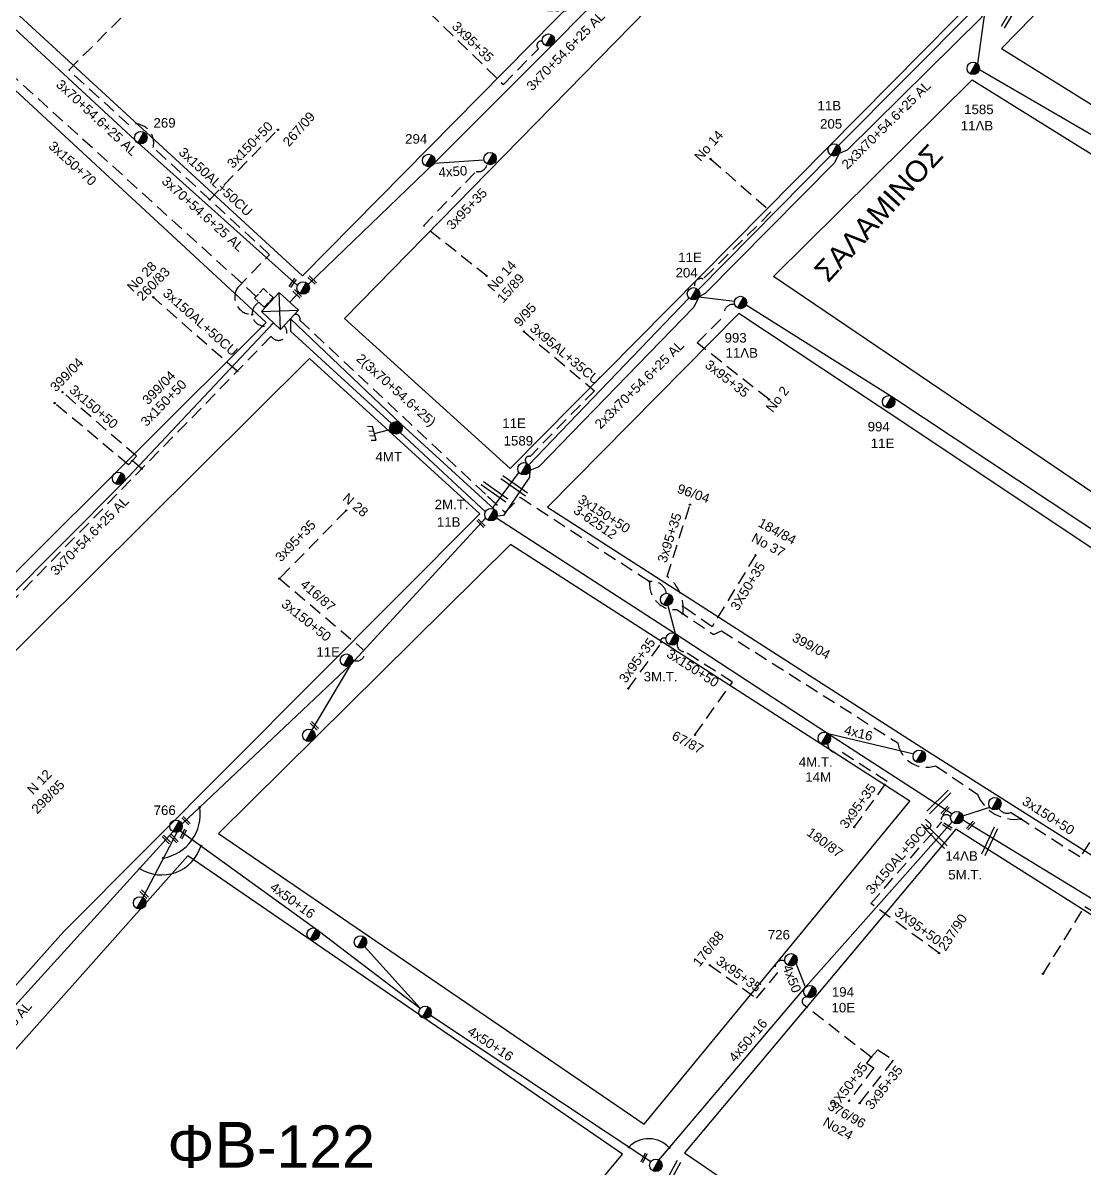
# Model space of a CAD drawing. Header units: millimetres. Extents: x 1138 to 9186, y 1584 to 2927.
# Drawn here: x 7524.4 to 7725.7, y 2196.5 to 2413.7 of the extents above; entities that cross this region are included whole.
import ezdxf
from ezdxf.enums import TextEntityAlignment as Align

# ---------------------------------------------------------------- set-up
doc = ezdxf.new("R2010")
doc.units = ezdxf.units.MM
doc.linetypes.add('DASHED', pattern=[19.05, 12.7, -6.35])
for name, color, linetype, lineweight in [('3x150+50', 7, 'Continuous', 30), ('3x150+50 XLPE', 7, 'SYN_LINE', 30), ('3x150+70', 7, 'Continuous', 30), ('3x150AL+50CU', 7, 'Continuous', 30), ('3X50+35', 7, 'Continuous', 30), ('3x70+54.6+25 AL', 7, 'SYN_LINE', 30), ('3x95+35', 7, 'Continuous', 30), ('3X95+50', 7, 'Continuous', 30), ('3x95AL+35CU', 7, 'Continuous', 30), ('4x16', 7, 'Continuous', 30), ('4x50', 7, 'Continuous', 30), ('4x50+16', 7, 'Continuous', 30), ('4x50+16AL', 7, 'Continuous', 30), ('Pillar Υποσταθμού', 7, 'SYN_LINE', 30), ('Υπόβαθρο ΔΕΗ', 7, 'Continuous', 30)]:
    doc.layers.add(name, color=color, linetype=linetype, lineweight=lineweight)
for name, color, linetype in [('TEXT ΚΑΛΩΔΙΩΝ', 7, 'Continuous'), ('Άγνωστα', 7, 'Continuous'), ('ΑΓΝΩΣΤΟ ΕΝΑΕΡΙΟ ΚΑΛΩΔΙΟ', 7, 'Continuous'), ('ΑΓΝΩΣΤΟ ΥΠΟΓΕΙΟ ΚΑΛΩΔΙΟ', 7, 'DASHED'), ('Γείωση', 7, 'Continuous'), ('Μηχανική τομή', 7, 'Continuous'), ('Περίπτερο', 7, 'Continuous'), ('Πλεκτός Στύλος', 7, 'Continuous'), ('Στύλος Ξύλινος', 7, 'Continuous'), ('Στύλος Ξύλινος @ 1', 7, 'Continuous'), ('Στύλος ΦΜ', 7, 'Continuous'), ('Στύλος ΦΜ @ 1', 7, 'Continuous'), ('Συνδέσεις', 7, 'Continuous'), ('Τομή', 7, 'Continuous')]:
    doc.layers.add(name, color=color, linetype=linetype)
doc.styles.add('arial', font='arial.ttf')
doc.styles.get("Standard").update_dxf_attribs({"font": 'arial.ttf'})
doc.linetypes.add('SYN_LINE', pattern='A,0.5,-0.0001,["/\\/\\/\\/",Standard,S=0.1,R=0,X=0,Y=-0.05],-0.25', length=0.7501)

# ---------------------------------------------------------------- blocks, each defined once
blk = doc.blocks.new('ΥΠΑΡΧΩΝ ΤΣΙΜΕΝΤΕΝΙΟΣ ΣΤΥΛΟΣ')
at = {"layer": 'Στύλος ΦΜ'}
blk.add_hatch(color=7, dxfattribs=at).paths.add_polyline_path([(-1.29, -2.28, 0.574793), (2.62, 0, 0.268822), (1.3, 2.27)])
at = {"layer": 'Στύλος ΦΜ', "color": 7}
blk.add_line((-1.29, -2.28), (1.3, 2.27), dxfattribs=at)
blk.add_circle((0, 0), 2.62, dxfattribs=at)
at = {"layer": 'Στύλος ΦΜ', "flags": 4}
for tag, p in [('ΑΡΙΘΜΟΣ', (-4.68, 8.05)), ('ΤΥΠΟΣ', (-4.91, 3.03))]:
    blk.add_attdef(tag, p, '', height=4, dxfattribs=at)
blk = doc.blocks.new('ΥΠΑΡΧΩΝ ΞΥΛΙΝΟΣ ΣΤΥΛΟΣ')
at = {"layer": 'Στύλος Ξύλινος'}
h = blk.add_hatch(color=7, dxfattribs=at)
h.paths.add_polyline_path([(-2.62, 0, 0.270008), (-1.29, -2.28), (1.3, 2.27, 0.576266)])
h.paths.add_polyline_path([(-1.29, -2.28, 0.574793), (2.62, 0, 0.268822), (1.3, 2.27)])
at = {"layer": 'Στύλος Ξύλινος', "color": 7}
blk.add_line((-1.29, -2.28), (1.3, 2.27), dxfattribs=at)
blk.add_circle((0, 0), 2.62, dxfattribs=at)
at = {"layer": 'Στύλος Ξύλινος', "flags": 4}
for tag, p in [('ΑΡΙΘΜΟΣ', (-4.91, 8.6)), ('ΤΥΠΟΣ', (-4.85, 3.39))]:
    blk.add_attdef(tag, p, '', height=4, dxfattribs=at)
blk = doc.blocks.new('ΓΕΙΩΣΗ')
at = {"layer": 'Γείωση', "ltscale": 40}
for p, q in [((-2.34, 11.45), (-3, 9.45)), ((-0.34, 11.45), (-1, 9.45)), ((1.66, 11.45), (1, 9.45)), ((3.66, 11.45), (3, 9.45)), ((0, 9.45), (0, 0))]:
    blk.add_line(p, q, dxfattribs=at)
blk.add_lwpolyline([(-3, 9.45), (3, 9.45)], dxfattribs=at)
blk = doc.blocks.new('ΤΟΜΗ')
at = {"layer": 'Τομή', "ltscale": 40}
for p, q in [((-5.68, 0), (17.06, 0)), ((-5.68, -2.77), (17.06, -2.77))]:
    blk.add_line(p, q, dxfattribs=at)
blk = doc.blocks.new('PILLAR YPOSTATHMOU')
at = {"layer": 'Περίπτερο', "ltscale": 40}
for points in [[(540.43, 2525.12), (540.43, 2526.01), (541.51, 2526.01)], [(541.59, 2523.53), (540.43, 2523.53), (540.43, 2524.86)], [(541.82, 2526.01), (542.91, 2526.01), (542.91, 2524.95)], [(542.91, 2524.59), (542.91, 2523.53), (541.92, 2523.53)]]:
    blk.add_lwpolyline(points, dxfattribs=at)
blk = doc.blocks.new('STYLOS PLEKTOS')
at = {"layer": 'Πλεκτός Στύλος', "ltscale": 40}
blk.add_lwpolyline([(731.77, 1613.62), (736.74, 1613.62), (736.74, 1608.66), (731.77, 1608.66)], close=True, dxfattribs=at)
blk.add_lwpolyline([(731.77, 1613.62), (736.74, 1608.66), (731.77, 1608.66), (736.74, 1613.62)], dxfattribs=at)
blk = doc.blocks.new('_ΣΥΝΔΕΣΗ')
at = {"layer": 'Συνδέσεις', "linetype": 'SYN_LINE', "ltscale": 40}
blk.add_hatch(color=256, dxfattribs=at).paths.add_polyline_path([(0.5, -0.01, 1), (-0.5, -0.01, 1)])
at = {"layer": 'Συνδέσεις'}
blk.add_circle((0, -0.01), 0.5, dxfattribs=at)
blk = doc.blocks.new('ΜΗΧΑΝΙΚΗ ΤΟΜΗ')
at = {"layer": 'Μηχανική τομή', "ltscale": 40}
for p, q in [((-1.89, 0.78), (5.69, 0.78)), ((-1.89, -0.77), (5.69, -0.77))]:
    blk.add_line(p, q, dxfattribs=at)

msp = doc.modelspace()

# ---------------------------------------------------------------- linework, layer by layer
at = {"layer": '3x150+50', "color": 5, "linetype": 'DASHED', "lineweight": -3, "ltscale": 0.2}
msp.add_lwpolyline([(7559.84, 2380.18), (7572.79, 2393.41)], dxfattribs=at)
at = {"layer": '3x150+50', "color": 6, "linetype": 'DASHED', "lineweight": -3, "ltscale": 0.2}
for points in [[(7575.87, 2358.35, -0.604893), (7576.95, 2357.3), (7612.55, 2323.91, 0.006906), (7615.86, 2320.89), (7618.7, 2323.69), (7643.31, 2307.7, -0.414377), (7646.46, 2305.5, 15.734028)], [(7651.88, 2278.64), (7658.99, 2288.65), (7649.95, 2294.44, -0.538912), (7648.58, 2296.25, 15.799839)], [(7733.19, 2267.62), (7724.87, 2255.48), (7713.64, 2262.69), (7711.76, 2263.9, -0.357985), (7709.5, 2264.67, 84.278791)]]:
    msp.add_lwpolyline(points, format="xyb", dxfattribs=at)
at = {"layer": '3x150+50', "color": 2, "linetype": 'DASHED', "lineweight": -3, "ltscale": 0.2}
msp.add_lwpolyline([(7573.93, 2356.25, -1.166311), (7571.52, 2354.23), (7500.05, 2281.13), (7483.74, 2265.77)], format="xyb", dxfattribs=at)
for points in [[(7544.46, 2329.84), (7530.43, 2341.56)], [(7545.98, 2331.47), (7531.92, 2343.63)], [(7544.46, 2329.84), (7545.98, 2331.47)], [(7546.94, 2329.09), (7545.18, 2330.61)]]:
    msp.add_lwpolyline(points, dxfattribs=at)
at = {"layer": '3x150+50', "color": 173, "linetype": 'DASHED', "lineweight": -3, "ltscale": 0.2}
msp.add_lwpolyline([(7717.9, 2233.32), (7725.86, 2246.09), (7729.04, 2244.17, 0.634525), (7733.78, 2240.81, -1.881051)], format="xyb", dxfattribs=at)
at = {"layer": '3x150+50', "color": 5, "linetype": 'DASHED', "lineweight": -3, "ltscale": 0.2}
msp.add_lwpolyline([(7685.29, 2217.53), (7672.53, 2227.41, -0.733295), (7673.09, 2228.92, 4.698932)], format="xyb", dxfattribs=at)
at = {"layer": '3x150+50 XLPE', "color": 133, "linetype": 'DASHED', "lineweight": -3, "ltscale": 0.2}
msp.add_lwpolyline([(7573.07, 2308.28), (7588.83, 2294.92, -0.890709), (7586.95, 2292.93, -127.21144)], format="xyb", dxfattribs=at)
at = {"layer": '3x150+50 XLPE', "color": 6, "linetype": 'DASHED', "lineweight": -3, "ltscale": 0.2}
msp.add_lwpolyline([(7643.31, 2307.7, 0.470907), (7648.43, 2302.4), (7655.4, 2297.69), (7656.89, 2298.38), (7690.36, 2277.13, 0.462281), (7697.53, 2272.78), (7705.47, 2267.36, 0.344706), (7713.64, 2262.69, 0.229457)], format="xyb", dxfattribs=at)
at = {"layer": '3x150+70', "color": 30, "linetype": 'DASHED', "lineweight": -3, "ltscale": 0.2}
msp.add_lwpolyline([(7568.68, 2361.8), (7511.12, 2413.98, 0.289191), (7510.27, 2416.06, -13.304663)], format="xyb", dxfattribs=at)
at = {"layer": '3x150AL+50CU', "color": 5, "linetype": 'DASHED', "lineweight": -3, "ltscale": 0.2}
for points in [[(7567.9, 2358.4, -0.605355), (7565.14, 2363.45), (7571.19, 2369.71), (7549.12, 2390.07, 0.588379), (7544.49, 2394.34), (7533.11, 2404.72), (7544.25, 2415.86)], [(7571.93, 2356.8, -1.155654), (7569.21, 2360.67, -18.405382)]]:
    msp.add_lwpolyline(points, format="xyb", dxfattribs=at)
at = {"layer": '3x150AL+50CU', "color": 2, "linetype": 'DASHED', "lineweight": -3, "ltscale": 0.2}
msp.add_lwpolyline([(7565.04, 2347.61), (7549.14, 2361.64)], dxfattribs=at)
at = {"layer": '3x150AL+50CU', "color": 6, "linetype": 'DASHED', "lineweight": -3, "ltscale": 0.2}
msp.add_lwpolyline([(7685.27, 2246.63), (7698.69, 2262.11, -0.989424), (7700.38, 2263, -14.858723)], format="xyb", dxfattribs=at)
at = {"layer": '3X50+35', "color": 6, "linetype": 'DASHED', "lineweight": -3, "ltscale": 0.2}
msp.add_lwpolyline([(7663.36, 2312.72), (7655.14, 2299.15), (7649.63, 2302.99)], dxfattribs=at)
at = {"layer": '3X50+35', "color": 6, "linetype": 'Continuous', "lineweight": -3, "ltscale": 0.2}
msp.add_lwpolyline([(7646.72, 2303.17), (7648.14, 2297.85)], dxfattribs=at)
at = {"layer": '3X50+35', "color": 5, "linetype": 'DASHED', "lineweight": -3, "ltscale": 0.2}
msp.add_lwpolyline([(7685.29, 2217.53), (7684.4, 2216.36), (7685.81, 2215.51), (7681.09, 2209.23)], dxfattribs=at)
at = {"layer": '3x70+54.6+25 AL', "color": 1, "linetype": 'SYN_LINE', "lineweight": -3, "ltscale": 15}
for points in [[(7578.54, 2364.07), (7602.44, 2387.06), (7624.97, 2409.65), (7649.26, 2434.25), (7673.53, 2458.83), (7694.32, 2481.62)], [(7576.49, 2363.84), (7545.71, 2391.43), (7515.09, 2419.78)], [(7575.02, 2360.71), (7576.77, 2362.53)]]:
    msp.add_lwpolyline(points, dxfattribs=at)
at = {"layer": '3x70+54.6+25 AL', "color": 30, "linetype": 'SYN_LINE', "lineweight": -3, "ltscale": 15}
msp.add_lwpolyline([(7725.84, 2436.95), (7726.37, 2435.42), (7708.6, 2417.33), (7707.04, 2416.64), (7706.24, 2414.71), (7680.76, 2389.55), (7679.23, 2388.9), (7678.29, 2387.06), (7653.81, 2362.33), (7652.61, 2361.7), (7651.66, 2359.78), (7622.26, 2329.45), (7620.57, 2328.75)], dxfattribs=at)
at = {"layer": '3x70+54.6+25 AL', "color": 27, "linetype": 'SYN_LINE', "lineweight": -3, "ltscale": 15}
for points in [[(7704.92, 2416.34), (7679.08, 2390.45)], [(7677.7, 2388.56), (7652.51, 2363.05)], [(7650.74, 2361.49), (7620.38, 2329.84)]]:
    msp.add_lwpolyline(points, dxfattribs=at)
at = {"layer": '3x70+54.6+25 AL', "color": 85, "linetype": 'SYN_LINE', "lineweight": -3, "ltscale": 10}
msp.add_lwpolyline([(7706.95, 2416.41), (7705.47, 2405.91)], dxfattribs=at)
at = {"layer": '3x70+54.6+25 AL', "color": 85, "linetype": 'SYN_LINE', "lineweight": -3, "ltscale": 15}
msp.add_lwpolyline([(7705.82, 2404.82), (7735.24, 2387.74), (7765.76, 2368.31), (7780.28, 2359.1), (7795.32, 2349.1)], dxfattribs=at)
at = {"layer": '3x70+54.6+25 AL', "color": 27, "linetype": 'SYN_LINE', "lineweight": -3, "ltscale": 7}
msp.add_lwpolyline([(7652.61, 2361.7), (7659.39, 2360.91)], dxfattribs=at)
at = {"layer": '3x70+54.6+25 AL', "color": 5, "linetype": 'SYN_LINE', "lineweight": -3, "ltscale": 15}
for points in [[(7571.93, 2356.8), (7543.42, 2326.5), (7520.74, 2303.68), (7497, 2281.21)], [(7492.81, 2192.39), (7522.24, 2226.57), (7552.88, 2260.27)]]:
    msp.add_lwpolyline(points, dxfattribs=at)
at = {"layer": '3x70+54.6+25 AL', "color": 133, "linetype": 'SYN_LINE', "lineweight": -3, "ltscale": 15}
for points in [[(7575.16, 2357.57), (7575.17, 2355.21), (7594.35, 2337.7)], [(7595.95, 2335.97), (7612.15, 2320.95)]]:
    msp.add_lwpolyline(points, dxfattribs=at)
at = {"layer": '3x70+54.6+25 AL', "color": 62, "linetype": 'SYN_LINE', "lineweight": -3, "ltscale": 15}
msp.add_lwpolyline([(7575.16, 2357.57), (7596.13, 2337.59), (7613.78, 2321.44)], dxfattribs=at)
at = {"layer": '3x70+54.6+25 AL', "color": 30, "linetype": 'SYN_LINE', "lineweight": -3, "ltscale": 10}
msp.add_lwpolyline([(7620.57, 2328.75), (7620.51, 2327.52), (7615.57, 2320.22), (7614.34, 2320.14)], dxfattribs=at)
at = {"layer": '3x70+54.6+25 AL', "color": 27, "linetype": 'SYN_LINE', "lineweight": -3, "ltscale": 10}
msp.add_lwpolyline([(7618.46, 2328.48), (7613.51, 2321.68)], dxfattribs=at)
at = {"layer": '3x70+54.6+25 AL', "color": 6, "linetype": 'SYN_LINE', "lineweight": -3, "ltscale": 7}
msp.add_lwpolyline([(7702.67, 2263.31), (7707.79, 2264.94)], dxfattribs=at)
at = {"layer": '3x95+35', "color": 1, "linetype": 'DASHED', "lineweight": -3, "ltscale": 0.2}
for points in [[(7601.46, 2415.64), (7615.57, 2401.98), (7622.19, 2408.77, -0.774544), (7622.93, 2410.22, 53.293335)], [(7612.53, 2365.57), (7600.41, 2375.21), (7610.39, 2385.51, 0.456784), (7612.44, 2386.91, -3.135499)]]:
    msp.add_lwpolyline(points, format="xyb", dxfattribs=at)
at = {"layer": '3x95+35', "color": 27, "linetype": 'DASHED', "lineweight": -3, "ltscale": 0.2}
msp.add_lwpolyline([(7665.93, 2342.24), (7652.27, 2353), (7657.49, 2358.14, -0.581143), (7659.43, 2360.24, 23.07258)], format="xyb", dxfattribs=at)
at = {"layer": '3x95+35', "color": 6, "linetype": 'DASHED', "lineweight": -3, "ltscale": 0.2}
msp.add_lwpolyline([(7649.57, 2301.63, 0.277465), (7646.59, 2308.66), (7650.94, 2322.3)], format="xyb", dxfattribs=at)
at = {"layer": '3x95+35', "color": 133, "linetype": 'DASHED', "lineweight": -3, "ltscale": 0.2}
msp.add_lwpolyline([(7585.73, 2321.22), (7573.07, 2308.28)], dxfattribs=at)
at = {"layer": '3x95+35', "color": 62, "linetype": 'DASHED', "lineweight": -3, "ltscale": 0.2}
for points in [[(7639.26, 2287.42), (7645.48, 2296.01, -0.952624), (7646.38, 2296.83, -97.188798)], [(7682.08, 2261.12), (7688.35, 2269.77), (7679.4, 2275.58, -0.655466), (7677.1, 2277.01, 1359.881567)]]:
    msp.add_lwpolyline(points, format="xyb", dxfattribs=at)
at = {"layer": '3x95+35', "color": 5, "linetype": 'DASHED', "lineweight": -3, "ltscale": 0.2}
msp.add_lwpolyline([(7654.7, 2234.98), (7663.58, 2228.67), (7667.62, 2233.59, -0.95658), (7668.96, 2235.68, -0.624564)], format="xyb", dxfattribs=at)
msp.add_lwpolyline([(7685.29, 2217.53), (7686.59, 2218.89), (7689.5, 2216.96), (7683.1, 2208.8)], dxfattribs=at)
at = {"layer": '3X95+50', "color": 6, "linetype": 'DASHED', "lineweight": -3, "ltscale": 0.2}
msp.add_lwpolyline([(7698.18, 2237.26), (7685.27, 2246.63)], dxfattribs=at)
at = {"layer": '3x95AL+35CU', "color": 27, "linetype": 'DASHED', "lineweight": -3, "ltscale": 0.2}
msp.add_lwpolyline([(7619.42, 2355.15), (7632.81, 2343.92), (7620.61, 2331.45, 0.867167), (7620.04, 2330.14, 12.335044)], format="xyb", dxfattribs=at)
at = {"layer": '4x16', "color": 62, "linetype": 'Continuous', "lineweight": -3, "ltscale": 0.2}
msp.add_lwpolyline([(7677.12, 2278.92), (7693.38, 2275.04)], dxfattribs=at)
at = {"layer": '4x50', "color": 1, "linetype": 'Continuous', "lineweight": -3, "ltscale": 0.2}
msp.add_lwpolyline([(7602.44, 2387.06), (7611.86, 2387.7)], dxfattribs=at)
at = {"layer": '4x50', "color": 5, "linetype": 'Continuous', "lineweight": -3, "ltscale": 0.2}
msp.add_lwpolyline([(7672.85, 2230.79), (7671.09, 2235.3)], dxfattribs=at)
at = {"layer": '4x50+16', "color": 133, "linetype": 'Continuous', "lineweight": -3, "ltscale": 0.2}
for points in [[(7612.19, 2319.8), (7586.64, 2292), (7554.57, 2261.7)], [(7586.53, 2291.89), (7579.24, 2279.57)], [(7553.58, 2260.13), (7547.15, 2247.78)]]:
    msp.add_lwpolyline(points, dxfattribs=at)
at = {"layer": '4x50+16', "color": 5, "linetype": 'Continuous', "lineweight": -3, "ltscale": 0.2}
for points in [[(7645.05, 2198), (7672.85, 2230.79), (7700.66, 2262.15)], [(7554.27, 2260.44), (7580.44, 2241.5), (7599.79, 2226.77)], [(7599.79, 2226.77), (7589.23, 2238.47)], [(7601.73, 2225.45), (7643.52, 2197.69)]]:
    msp.add_lwpolyline(points, dxfattribs=at)
at = {"layer": '4x50+16', "color": 173, "linetype": 'Continuous', "lineweight": -3, "ltscale": 0.2}
msp.add_lwpolyline([(7702.67, 2262.55), (7732.37, 2244.45), (7768.95, 2221.29), (7798.83, 2201.84)], dxfattribs=at)
at = {"layer": '4x50+16AL', "color": 27, "linetype": 'Continuous', "lineweight": -3, "ltscale": 0.2}
msp.add_lwpolyline([(7661.62, 2360.18), (7689.21, 2342.83), (7731.06, 2315.08), (7767.5, 2289.95), (7802.15, 2266.92), (7828.75, 2247.34)], dxfattribs=at)
at = {"layer": 'ΑΓΝΩΣΤΟ ΕΝΑΕΡΙΟ ΚΑΛΩΔΙΟ', "color": 62, "linetype": 'Continuous', "lineweight": -3, "ltscale": 0.2}
msp.add_lwpolyline([(7614.22, 2319.82), (7648.14, 2297.85), (7677.01, 2278.99), (7700.64, 2263.66)], dxfattribs=at)
at = {"layer": 'ΑΓΝΩΣΤΟ ΥΠΟΓΕΙΟ ΚΑΛΩΔΙΟ', "color": 27, "linetype": 'DASHED', "lineweight": -3, "ltscale": 0.2}
msp.add_lwpolyline([(7654.88, 2387.85), (7666.3, 2377.82), (7653.44, 2365.1, 0.682212), (7651.91, 2363.43, -6.397365)], format="xyb", dxfattribs=at)
at = {"layer": 'Υπόβαθρο ΔΕΗ', "lineweight": -3}
for points in [[(7633.23, 2538.99), (7692.6, 2482.4), (7577.42, 2365.71), (7516.67, 2421.54)], [(7700.27, 2474.93), (7731.12, 2444.72), (7616.86, 2329.13), (7585.39, 2357.61)], [(7739.05, 2438.51), (7710.01, 2408.85), (7868.84, 2310.01), (7883.68, 2333.33)], [(7864.29, 2303.4), (7832.2, 2253.56), (7666.75, 2365.6), (7704.44, 2402.89)], [(7803.46, 2207.8), (7827.7, 2246.25), (7792.48, 2270.46), (7692.24, 2337.33), (7660.2, 2358.56), (7623.89, 2321.84), (7695.82, 2275.66), (7743.03, 2245.76)], [(7453.84, 2225.94), (7491.12, 2195.36), (7532.09, 2241.27), (7611.1, 2320.54), (7578.79, 2350.04)], [(7616.87, 2314.76), (7561.51, 2259.92), (7642.23, 2204.79), (7692.62, 2266.05)], [(7750.56, 2130.62), (7797.96, 2199.6), (7701.34, 2260.74), (7649.9, 2199.33)]]:
    msp.add_lwpolyline(points, close=True, dxfattribs=at)
for points in [[(7468.27, 2254.91), (7445.39, 2232.09), (7384.27, 2289.99), (7509.31, 2413.51), (7570.53, 2356.83), (7473.71, 2260.33)], [(7555.71, 2255.7), (7497.9, 2190.8), (7584.41, 2134.39), (7638.11, 2199.1)], [(7638.11, 2199.1), (7555.71, 2255.7)]]:
    msp.add_lwpolyline(points, dxfattribs=at)
for centre, radius, start, end in [((7549.58, 2263.61), 8.47, 280.0063, 8.7687), ((7550.72, 2259.89), 7.82, 237.6153, 342.8967), ((7643.11, 2196.74), 5.29, 42.5091, 135.326)]:
    msp.add_arc(centre, radius, start, end, dxfattribs=at)

# ---------------------------------------------------------------- block references
at = {"layer": 'Pillar Υποσταθμού', "color": 206, "linetype": 'Continuous', "lineweight": -3, "ltscale": 0.2, "rotation": 47.20705011961197}
msp.add_blockref('PILLAR YPOSTATHMOU', (9054.85, 248.83), dxfattribs=at)
at = {"layer": 'Γείωση', "lineweight": -3, "xscale": 0.4499999999998181, "yscale": 0.4499999999998181, "zscale": 0.4499999999998181, "rotation": 104.6130844542405}
msp.add_blockref('ΓΕΙΩΣΗ', (7595.19, 2336.88), dxfattribs=at)
at = {"layer": 'Μηχανική τομή', "lineweight": -3, "xscale": 0.25, "yscale": 0.25, "zscale": 0.25}
for p, rotation in [((7579.62, 2364.56), 135.5619083560475), ((7575.33, 2363.96), 54.4856197192397), ((7576.78, 2361.95), 135.5619083560475), ((7611.64, 2318.42), 135.073131452557), ((7580.04, 2280.02), 135.073131452557), ((7699.01, 2263.95), 47.88416411985654), ((7555.69, 2262.03), 135.073131452557), ((7699.36, 2261.54), 329.018096811791), ((7703.84, 2261.08), 47.88416411985654), ((7551.95, 2258.47), 135.073131452557), ((7553.42, 2258.63), 135.073131452557), ((7554.68, 2259.45), 64.42578626019542), ((7547.75, 2248.08), 135.073131452557), ((7642.04, 2198.01), 64.42578626019542)]:
    msp.add_blockref('ΜΗΧΑΝΙΚΗ ΤΟΜΗ', p, dxfattribs=dict(at, rotation=rotation))
at = {"layer": 'Πλεκτός Στύλος', "color": 206, "linetype": 'Continuous', "lineweight": -3, "ltscale": 0.2, "rotation": 47.20705011961061}
msp.add_blockref('STYLOS PLEKTOS', (8256.61, 725.72), dxfattribs=at)
at = {"layer": 'Στύλος Ξύλινος @ 1', "lineweight": -3, "ltscale": 40}
ref = msp.add_blockref('ΥΠΑΡΧΩΝ ΞΥΛΙΝΟΣ ΣΤΥΛΟΣ', (7595.19, 2336.88), dxfattribs=dict(at, xscale=0.4499999999998181, yscale=0.4499999999998181, zscale=0.4499999999998181))
ref.add_attrib('ΤΥΠΟΣ', '4MT', (7591.29, 2330.49), dxfattribs={"layer": 'Στύλος Ξύλινος', "height": 1.8, "flags": 4})
at = {"layer": 'Στύλος ΦΜ @ 1', "lineweight": -3, "ltscale": 40}
ref = msp.add_blockref('ΥΠΑΡΧΩΝ ΤΣΙΜΕΝΤΕΝΙΟΣ ΣΤΥΛΟΣ', (7624.09, 2410.42), dxfattribs=dict(at, xscale=0.4499999999998182, yscale=0.4499999999998182, zscale=0.4499999999998182))
ref.add_attrib('ΤΥΠΟΣ', '295', (7623.73, 2415.84), dxfattribs={"layer": 'Στύλος ΦΜ', "height": 1.8, "rotation": 360, "flags": 4})
ref = msp.add_blockref('ΥΠΑΡΧΩΝ ΤΣΙΜΕΝΤΕΝΙΟΣ ΣΤΥΛΟΣ', (7704.66, 2405.05), dxfattribs=dict(at, xscale=0.4499999999998181, yscale=0.4499999999998181, zscale=0.4499999999998181))
ref.add_attrib('ΤΥΠΟΣ', '1585', (7702.94, 2396.37), dxfattribs={"layer": 'Στύλος ΦΜ', "height": 1.8, "flags": 4})
ref.add_attrib('ΑΡΙΘΜΟΣ', '11ΛΒ', (7702.3, 2393.28), dxfattribs={"layer": 'Στύλος ΦΜ', "height": 1.8, "flags": 4})
ref = msp.add_blockref('ΥΠΑΡΧΩΝ ΤΣΙΜΕΝΤΕΝΙΟΣ ΣΤΥΛΟΣ', (7678.28, 2389.59), dxfattribs=dict(at, xscale=0.449999999999818, yscale=0.449999999999818, zscale=0.449999999999818))
ref.add_attrib('ΤΥΠΟΣ', '205', (7675.61, 2393.62), dxfattribs={"layer": 'Στύλος ΦΜ', "height": 1.8, "rotation": 360, "flags": 4})
ref.add_attrib('ΑΡΙΘΜΟΣ', '11B', (7675.12, 2397.08), dxfattribs={"layer": 'Στύλος ΦΜ', "height": 1.8, "rotation": 360, "flags": 4})
ref = msp.add_blockref('ΥΠΑΡΧΩΝ ΤΣΙΜΕΝΤΕΝΙΟΣ ΣΤΥΛΟΣ', (7546.79, 2391.91), dxfattribs=dict(at, xscale=0.449999999999818, yscale=0.449999999999818, zscale=0.449999999999818))
ref.add_attrib('ΤΥΠΟΣ', '269', (7549.18, 2393.82), dxfattribs={"layer": 'Στύλος ΦΜ', "height": 1.8, "rotation": 360, "flags": 4})
ref = msp.add_blockref('ΥΠΑΡΧΩΝ ΤΣΙΜΕΝΤΕΝΙΟΣ ΣΤΥΛΟΣ', (7601.37, 2387.57), dxfattribs=dict(at, xscale=0.4499999999998182, yscale=0.4499999999998182, zscale=0.4499999999998182))
ref.add_attrib('ΤΥΠΟΣ', '294', (7596.91, 2390.78), dxfattribs={"layer": 'Στύλος ΦΜ', "height": 1.8, "rotation": 360, "flags": 4})
for p, xscale, yscale, zscale in [((7613.02, 2387.94), 0.4499999999998182, 0.4499999999998182, 0.4499999999998182), ((7577.58, 2363.39), 0.449999999999818, 0.449999999999818, 0.449999999999818), ((7542.56, 2327.3), 0.4499999999998183, 0.4499999999998183, 0.4499999999998183), ((7646.5, 2304.32), 0.4499999999998181, 0.4499999999998181, 0.4499999999998181), ((7578.65, 2278.55), 0.4499999999998183, 0.4499999999998183, 0.4499999999998183), ((7694.45, 2274.56), 0.4499999999998181, 0.4499999999998181, 0.4499999999998181), ((7708.77, 2265.59), 0.4499999999998181, 0.4499999999998181, 0.4499999999998181), ((7546.57, 2246.76), 0.4499999999998183, 0.4499999999998183, 0.4499999999998183), ((7579.46, 2240.84), 0.4499999999998181, 0.4499999999998181, 0.4499999999998181), ((7588.44, 2239.34), 0.4499999999998181, 0.4499999999998181, 0.4499999999998181), ((7600.7, 2226.02), 0.4499999999998181, 0.4499999999998181, 0.4499999999998181)]:
    msp.add_blockref('ΥΠΑΡΧΩΝ ΤΣΙΜΕΝΤΕΝΙΟΣ ΣΤΥΛΟΣ', p, dxfattribs=dict(at, xscale=xscale, yscale=yscale, zscale=zscale))
ref = msp.add_blockref('ΥΠΑΡΧΩΝ ΤΣΙΜΕΝΤΕΝΙΟΣ ΣΤΥΛΟΣ', (7651.6, 2362.3), dxfattribs=dict(at, xscale=0.449999999999818, yscale=0.449999999999818, zscale=0.449999999999818))
ref.add_attrib('ΤΥΠΟΣ', '204', (7648.2, 2365.4), dxfattribs={"layer": 'Στύλος ΦΜ', "height": 1.8, "rotation": 360, "flags": 4})
ref.add_attrib('ΑΡΙΘΜΟΣ', '11E', (7648.7, 2368.31), dxfattribs={"layer": 'Στύλος ΦΜ', "height": 1.8, "rotation": 360, "flags": 4})
ref = msp.add_blockref('ΥΠΑΡΧΩΝ ΤΣΙΜΕΝΤΕΝΙΟΣ ΣΤΥΛΟΣ', (7660.53, 2360.64), dxfattribs=dict(at, xscale=0.449999999999818, yscale=0.449999999999818, zscale=0.449999999999818))
ref.add_attrib('ΤΥΠΟΣ', '11ΛΒ', (7657.68, 2350.19), dxfattribs={"layer": 'Στύλος ΦΜ', "height": 1.8, "flags": 4})
ref.add_attrib('ΑΡΙΘΜΟΣ', '993', (7657.5, 2353.05), dxfattribs={"layer": 'Στύλος ΦΜ', "height": 1.8, "flags": 4})
ref = msp.add_blockref('ΥΠΑΡΧΩΝ ΤΣΙΜΕΝΤΕΝΙΟΣ ΣΤΥΛΟΣ', (7688.63, 2341.8), dxfattribs=dict(at, xscale=0.4499999999998179, yscale=0.4499999999998179, zscale=0.4499999999998179))
ref.add_attrib('ΤΥΠΟΣ', '11E', (7685.23, 2333.04), dxfattribs={"layer": 'Στύλος ΦΜ', "height": 1.8, "rotation": 360, "flags": 4})
ref.add_attrib('ΑΡΙΘΜΟΣ', '994', (7684.64, 2336.2), dxfattribs={"layer": 'Στύλος ΦΜ', "height": 1.8, "rotation": 360, "flags": 4})
ref = msp.add_blockref('ΥΠΑΡΧΩΝ ΤΣΙΜΕΝΤΕΝΙΟΣ ΣΤΥΛΟΣ', (7619.45, 2329.11), dxfattribs=dict(at, xscale=0.449999999999818, yscale=0.449999999999818, zscale=0.449999999999818))
ref.add_attrib('ΤΥΠΟΣ', '1589', (7615.59, 2333.52), dxfattribs={"layer": 'Στύλος ΦΜ', "height": 1.8, "rotation": 360, "flags": 4})
ref.add_attrib('ΑΡΙΘΜΟΣ', '11E', (7615.34, 2336.85), dxfattribs={"layer": 'Στύλος ΦΜ', "height": 1.8, "rotation": 360, "flags": 4})
ref = msp.add_blockref('ΥΠΑΡΧΩΝ ΤΣΙΜΕΝΤΕΝΙΟΣ ΣΤΥΛΟΣ', (7613.2, 2320.41), dxfattribs=dict(at, xscale=0.4499999999998183, yscale=0.4499999999998183, zscale=0.4499999999998183))
ref.add_attrib('ΤΥΠΟΣ', '2M.T.', (7602.52, 2321.44), dxfattribs={"layer": 'Στύλος ΦΜ', "height": 1.8, "rotation": 360, "flags": 4})
ref.add_attrib('ΑΡΙΘΜΟΣ', '11B', (7602.93, 2318.12), dxfattribs={"layer": 'Στύλος ΦΜ', "height": 1.8, "rotation": 360, "flags": 4})
ref = msp.add_blockref('ΥΠΑΡΧΩΝ ΤΣΙΜΕΝΤΕΝΙΟΣ ΣΤΥΛΟΣ', (7647.56, 2296.83), dxfattribs=dict(at, xscale=0.4499999999998181, yscale=0.4499999999998181, zscale=0.4499999999998181))
ref.add_attrib('ΤΥΠΟΣ', '3M.T.', (7642.16, 2288.78), dxfattribs={"layer": 'Στύλος ΦΜ', "height": 1.8, "flags": 4})
ref = msp.add_blockref('ΥΠΑΡΧΩΝ ΤΣΙΜΕΝΤΕΝΙΟΣ ΣΤΥΛΟΣ', (7585.78, 2292.8), dxfattribs=dict(at, xscale=0.4499999999998183, yscale=0.4499999999998183, zscale=0.4499999999998183))
ref.add_attrib('ΤΥΠΟΣ', '11E', (7580.08, 2293.47), dxfattribs={"layer": 'Στύλος ΦΜ', "height": 1.8, "rotation": 360, "flags": 4})
ref = msp.add_blockref('ΥΠΑΡΧΩΝ ΤΣΙΜΕΝΤΕΝΙΟΣ ΣΤΥΛΟΣ', (7676.43, 2277.97), dxfattribs=dict(at, xscale=0.4499999999998181, yscale=0.4499999999998181, zscale=0.4499999999998181))
ref.add_attrib('ΤΥΠΟΣ', '4M.T.', (7671.58, 2272.6), dxfattribs={"layer": 'Στύλος ΦΜ', "height": 1.8, "flags": 4})
ref.add_attrib('ΑΡΙΘΜΟΣ', '14M', (7672.81, 2269.75), dxfattribs={"layer": 'Στύλος ΦΜ', "height": 1.8, "flags": 4})
ref = msp.add_blockref('ΥΠΑΡΧΩΝ ΤΣΙΜΕΝΤΕΝΙΟΣ ΣΤΥΛΟΣ', (7553.46, 2261.3), dxfattribs=dict(at, xscale=0.4499999999998183, yscale=0.4499999999998183, zscale=0.4499999999998183))
ref.add_attrib('ΤΥΠΟΣ', '766', (7549.21, 2263.44), dxfattribs={"layer": 'Στύλος ΦΜ', "height": 1.8, "rotation": 360, "flags": 4})
ref = msp.add_blockref('ΥΠΑΡΧΩΝ ΤΣΙΜΕΝΤΕΝΙΟΣ ΣΤΥΛΟΣ', (7701.56, 2262.92), dxfattribs=dict(at, xscale=0.4499999999998179, yscale=0.4499999999998179, zscale=0.4499999999998179))
ref.add_attrib('ΤΥΠΟΣ', '14ΛΒ', (7699.38, 2254.77), dxfattribs={"layer": 'Στύλος ΦΜ', "height": 1.8, "rotation": 360, "flags": 4})
ref.add_attrib('ΑΡΙΘΜΟΣ', '5M.T.', (7699.93, 2251.21), dxfattribs={"layer": 'Στύλος ΦΜ', "height": 1.8, "rotation": 360, "flags": 4})
ref = msp.add_blockref('ΥΠΑΡΧΩΝ ΤΣΙΜΕΝΤΕΝΙΟΣ ΣΤΥΛΟΣ', (7670.11, 2235.96), dxfattribs=dict(at, xscale=0.449999999999818, yscale=0.449999999999818, zscale=0.449999999999818))
ref.add_attrib('ΤΥΠΟΣ', '726', (7665.7, 2239.83), dxfattribs={"layer": 'Στύλος ΦΜ', "height": 1.8, "flags": 4})
ref = msp.add_blockref('ΥΠΑΡΧΩΝ ΤΣΙΜΕΝΤΕΝΙΟΣ ΣΤΥΛΟΣ', (7673.67, 2229.95), dxfattribs=dict(at, xscale=0.449999999999818, yscale=0.449999999999818, zscale=0.449999999999818))
ref.add_attrib('ΤΥΠΟΣ', '194', (7677.85, 2228.97), dxfattribs={"layer": 'Στύλος ΦΜ', "height": 1.8, "flags": 4})
ref.add_attrib('ΑΡΙΘΜΟΣ', '10E', (7677.78, 2226), dxfattribs={"layer": 'Στύλος ΦΜ', "height": 1.8, "flags": 4})
ref = msp.add_blockref('ΥΠΑΡΧΩΝ ΤΣΙΜΕΝΤΕΝΙΟΣ ΣΤΥΛΟΣ', (7644.47, 2196.98), dxfattribs=dict(at, xscale=0.4499999999998181, yscale=0.4499999999998181, zscale=0.4499999999998181))
ref.add_attrib('ΤΥΠΟΣ', '195', (7643.27, 2188.64), dxfattribs={"layer": 'Στύλος ΦΜ', "height": 1.8, "flags": 4})
ref.add_attrib('ΑΡΙΘΜΟΣ', '118', (7643.82, 2186), dxfattribs={"layer": 'Στύλος ΦΜ', "height": 1.8, "flags": 4})
at = {"layer": 'Συνδέσεις', "lineweight": -3, "xscale": 0.25, "yscale": 0.25, "zscale": 0.25}
for p in [(7572.79, 2393.42), (7654.88, 2387.85), (7559.85, 2380.18), (7612.34, 2365.72), (7549.15, 2361.64), (7567.9, 2358.4), (7619.42, 2355.15), (7565.04, 2347.61), (7531.92, 2343.63), (7530.43, 2341.56), (7665.93, 2342.24), (7545.18, 2330.62), (7546.94, 2329.1), (7650.94, 2322.3), (7585.73, 2321.22), (7663.36, 2312.72), (7573.07, 2308.29), (7643.31, 2307.7), (7649.63, 2302.99), (7649.57, 2301.63), (7639.26, 2287.43), (7651.88, 2278.64), (7557.95, 2264.9), (7682.08, 2261.12), (7713.64, 2262.69), (7558.2, 2257.6), (7551.05, 2255.27), (7546.53, 2253.29), (7698.18, 2237.26), (7654.7, 2234.98), (7717.9, 2233.33), (7685.29, 2217.53), (7681.09, 2209.23), (7683.1, 2208.8), (7639.36, 2200.46), (7647.01, 2200.31)]:
    msp.add_blockref('_ΣΥΝΔΕΣΗ', p, dxfattribs=at)
at = {"layer": 'Τομή', "lineweight": -3}
for p, xscale, yscale, zscale, rotation in [((7710.73, 2414.28), 0.2499999999999999, 0.2499999999999999, 0.2499999999999999, 59.79542604322948), ((7614.85, 2323.6), 0.2499999999999999, 0.2499999999999999, 0.2499999999999999, 145.1725379253222), ((7618.57, 2324.74), 0.2499999999999999, 0.2499999999999999, 0.2499999999999999, 145.1725379253222), ((7696.88, 2265.15), 0.2499999999999999, 0.2499999999999999, 0.2499999999999999, 44.36125664814995), ((7696.7, 2260.62), 0.25, 0.25, 0.25, 314.5760563533563), ((7706.89, 2257.33), 0.2499999999999999, 0.2499999999999999, 0.2499999999999999, 64.81263977977558), ((7646.55, 2194.2), 0.2499999999999999, 0.2499999999999999, 0.2499999999999999, 61.29162232959218)]:
    msp.add_blockref('ΤΟΜΗ', p, dxfattribs=dict(at, xscale=xscale, yscale=yscale, zscale=zscale, rotation=rotation))

# ---------------------------------------------------------------- texts
at = {"lineweight": -3, "ltscale": 40, "insert": (7674.18, 2366.96), "char_height": 4, "width": 65.6312, "attachment_point": 1, "rotation": 47.503, "style": 'arial'}
msp.add_mtext('ΣAΛAMINOΣ', dxfattribs=at)
at = {"layer": 'TEXT ΚΑΛΩΔΙΩΝ', "linetype": 'Continuous', "lineweight": -3, "ltscale": 0.2}
for s, rotation, p in [('3x70+54.6+25 AL', 45.3664, (7627.36, 2408.37)), ('3x95+35', 315.9252, (7609.76, 2410.1)), ('3x70+54.6+25 AL', 317.2037, (7538.45, 2395.7)), ('2x3x70+54.6+25 AL', 44.635, (7688.15, 2394.32)), ('3x150+50', 45.6373, (7567.47, 2390.55)), ('3x150+70', 317.8052, (7533.84, 2387.03)), ('3x150AL+50CU', 317.3036, (7560.97, 2383.55)), ('4x50', 3.895, (7605.97, 2385.5)), ('3x70+54.6+25 AL', 318.1319, (7558.58, 2377.48)), ('3x95+35', 45.8904, (7608.6, 2378.41)), ('3x150AL+50CU', 318.5743, (7558.08, 2356.93)), ('3x95AL+35CU', 320.0163, (7627.27, 2350.91)), ('2x3x70+54.6+25 AL', 44.635, (7641.33, 2345.08)), ('2(3x70+54.6+25)', 318.1319, (7595.22, 2344.06)), ('3x95+35', 321.7554, (7657.99, 2346.21)), ('3x150+50', 45.643, (7551.09, 2341.6)), ('3x150+50', 319.138, (7537.85, 2340.88)), ('3x70+54.6+25 AL', 45.1742, (7537.06, 2316.41)), ('3x150+50', 326.9772, (7634.67, 2320.57)), ('3x95+35', 72.2935, (7647.05, 2316.03)), ('3x95+35', 46.0059, (7576.1, 2315.44)), ('3X50+35', 58.7817, (7661.89, 2306.82)), ('3x150+50', 321.4107, (7578.18, 2300.39)), ('3x95+35', 54.0593, (7640.91, 2292.78)), ('3x150+50', 327.3438, (7651.48, 2291.32)), ('4x16', 345.8152, (7682.91, 2278.99)), ('3x95+35', 54.0405, (7682.76, 2265.13)), ('3x150+50', 327.3061, (7718.93, 2263.32)), ('3x150AL+50CU', 49.0793, (7690.62, 2255.55)), ('4x50+16', 324.0989, (7575.56, 2247.25)), ('3X95+50', 324.0137, (7694.18, 2242.39)), ('3x95+35', 324.6318, (7660.18, 2233.29)), ('4x50', 291.2989, (7670.29, 2232.39)), ('3x70+54.6+25 AL', 49.2704, (7519.11, 2220.17)), ('4x50+16', 49.7107, (7661.94, 2220.71)), ('4x50+16', 326.4018, (7613.1, 2220.06)), ('3X50+35', 53.0834, (7681.01, 2212.13)), ('3x95+35', 51.8966, (7687.72, 2211.77))]:
    msp.add_text(s, height=1.8, rotation=rotation, dxfattribs=at).set_placement(p, align=Align.MIDDLE_CENTER)
at = {"layer": 'Άγνωστα', "lineweight": -3, "ltscale": 40, "char_height": 1.8, "width": 12.7137, "attachment_point": 1, "style": 'arial'}
for s, insert, rotation in [('267/09', (7573.53, 2391.25), 48.4059), ('No 14', (7651.59, 2388.48), 48.4059), ('No 28', (7543.98, 2363.8), 45.7514), ('No 14', (7612.34, 2363.78), 48.4059), ('260/83', (7545.81, 2362.05), 45.7514), ('15/89', (7614.16, 2361.63), 48.4059), ('9/95', (7617.35, 2357.11), 48.4059), ('399/04', (7529.39, 2344.83), 45.7514), ('399/04', (7546.87, 2342.37), 45.7514), ('No 2', (7665.2, 2340.74), 52.6491), ('N 28', (7586.09, 2324.65), 319.1221), ('96/04', (7648.95, 2326.31), 340.701), ('3-62512', (7629.68, 2322.32), 325.5691), ('184/84', (7664.53, 2319.86), 331.7777), ('No 37', (7663.28, 2317.02), 331.7777), ('416/87', (7578.06, 2308.28), 319.1221), ('399/04', (7670.99, 2298.11), 331.7777), ('67/87', (7648.18, 2279.49), 331.7777), ('N 12', (7525.03, 2268.44), 45.7514), ('298/85', (7525.84, 2264.78), 45.7514), ('180/87', (7673.96, 2261.2), 323.9154), ('237/90', (7697.91, 2238.45), 56.9268), ('176/88', (7651.33, 2235.62), 51.7895), ('376/96', (7677.77, 2209.29), 330.6239), ('No24', (7676.86, 2206.24), 330.6239)]:
    msp.add_mtext(s, dxfattribs=dict(at, insert=insert, rotation=rotation))
at = {"layer": 'Υπόβαθρο ΔΕΗ', "lineweight": -3, "insert": (7551.82, 2205.23), "char_height": 8, "width": 84.6573, "attachment_point": 1}
msp.add_mtext('Φ{\\H1.0833x;B}-122', dxfattribs=at)

doc.saveas('drawing.dxf')
